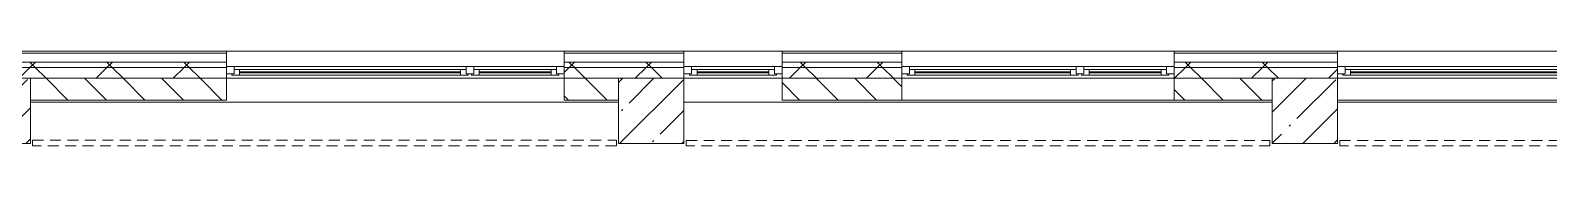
# Model space of a CAD drawing. Header units: millimetres. Extents: x 957 to 217451, y -8553 to 29000.
# Drawn here: x 133201 to 147139, y 26479 to 27350 of the extents above; entities that cross this region are included whole.
import ezdxf

# ---------------------------------------------------------------- set-up
doc = ezdxf.new("R2010")
doc.units = ezdxf.units.MM
doc.linetypes.add('200_ШТРИХ__ш1_п0_6_', pattern=[160, 100, -60])
for name, color, linetype, lineweight in [('A-DETL-MBND-1', 7, '200_ШТРИХ__ш1_п0_6_', 9), ('A-GLAZ-2', 7, 'Continuous', 5), ('A-WALL', 7, 'Continuous', 9), ('A-WALL-2', 7, 'Continuous', 5), ('I-WALL-2', 7, 'Continuous', 5), ('S-COLS-2', 7, 'Continuous', 5)]:
    doc.layers.add(name, color=color, linetype=linetype, lineweight=lineweight)
pattern_1 = [(45, (90440.9, 0), (-353.5534, 353.5534), []), (135, (90440.9, 0), (-353.5534, -353.5534), [])]
pattern_2 = [(45, (90440.88, 0), (-285.123, 285.123), []), (45, (90726, 0), (-285.123, 285.123), [504.031, -100.806, 16.764, -84.042])]

# ---------------------------------------------------------------- blocks, each defined once
blk = doc.blocks.new('BSC_Колонна _Прямоугольная - 600х600-V179-3_2_1_птичка')
at = {"layer": 'S-COLS-2'}
h = blk.add_hatch(dxfattribs=at)
h.set_pattern_fill('FP_64', color=256, style=0, pattern_type=2)
h.set_pattern_definition([(45, (-42460, -26800), (-285.123, 285.123), []), (45, (-42174.88, -26800), (-285.123, 285.123), [504.031, -100.806, 16.764, -84.042])])
h.paths.add_polyline_path([(-300, -300), (300, -300), (300, 300), (-300, 300)])
for p, q in [((300, 300), (-300, 300)), ((-300, 300), (-300, -300)), ((300, -300), (300, 300)), ((-300, -300), (300, -300))]:
    blk.add_line(p, q, dxfattribs=at)
blk = doc.blocks.new('120_Окно_СКБ_2Ст - 120_Окно_СКБ_2Ст 3100х2500 _мал_створка слева_ 2-19089248-3_2_1_птичка')
at = {"layer": 'A-GLAZ-2'}
for p, q in [((-1550, -75), (-1550, -5)), ((-1550, -5), (-1480, -5)), ((1550, -5), (-1550, -5)), ((-1480, -75), (-1550, -75)), ((-1550, -75), (-1500, -75)), ((-1480, -75), (-1500, -75)), ((-1500, -75), (-1500, -85)), ((-1500, -85), (670, -85)), ((670, -85), (-1500, -85)), ((-1480, -5), (-1480, -75)), ((650, -35), (-1480, -35)), ((-1480, -35), (-1480, -75)), ((-1430, -85), (-1430, -35)), ((-1430, -55), (600, -55)), ((600, -65), (-1430, -65)), ((600, -85), (600, -35)), ((650, -75), (650, -5)), ((650, -5), (720, -5)), ((650, -75), (650, -35)), ((720, -75), (650, -75)), ((670, -75), (650, -75)), ((670, -75), (700, -75)), ((670, -85), (670, -75)), ((720, -75), (700, -75)), ((700, -75), (700, -85)), ((700, -85), (1500, -85)), ((1500, -85), (700, -85)), ((720, -5), (720, -75)), ((1480, -35), (720, -35)), ((720, -35), (720, -75)), ((770, -85), (770, -35)), ((770, -55), (1430, -55)), ((1430, -65), (770, -65)), ((1430, -85), (1430, -35)), ((1480, -75), (1480, -5)), ((1480, -5), (1550, -5)), ((1480, -75), (1480, -35)), ((1550, -75), (1480, -75)), ((1500, -75), (1480, -75)), ((1500, -75), (1550, -75)), ((1500, -85), (1500, -75)), ((1550, -5), (1550, -75))]:
    blk.add_line(p, q, dxfattribs=at)
blk = doc.blocks.new('120_Окно_СКБ_2Ст - 120_Окно_СКБ_2Ст 2500х2500 _мал створка справа_-23206729-3_2_1_птичка')
at = {"layer": 'A-GLAZ-2'}
for p, q in [((-1250, -75), (-1250, -5)), ((-1250, -5), (-1180, -5)), ((1250, -5), (-1250, -5)), ((-1180, -75), (-1250, -75)), ((-1250, -75), (-1200, -75)), ((-1180, -75), (-1200, -75)), ((-1200, -75), (-1200, -85)), ((-1200, -85), (370, -85)), ((370, -85), (-1200, -85)), ((-1180, -5), (-1180, -75)), ((350, -35), (-1180, -35)), ((-1180, -35), (-1180, -75)), ((-1130, -85), (-1130, -35)), ((-1130, -55), (300, -55)), ((300, -65), (-1130, -65)), ((300, -85), (300, -35)), ((350, -75), (350, -5)), ((350, -5), (420, -5)), ((350, -75), (350, -35)), ((420, -75), (350, -75)), ((370, -75), (350, -75)), ((370, -75), (400, -75)), ((370, -85), (370, -75)), ((420, -75), (400, -75)), ((400, -75), (400, -85)), ((400, -85), (1200, -85)), ((1200, -85), (400, -85)), ((420, -5), (420, -75)), ((1180, -35), (420, -35)), ((420, -35), (420, -75)), ((470, -85), (470, -35)), ((470, -55), (1130, -55)), ((1130, -65), (470, -65)), ((1130, -85), (1130, -35)), ((1180, -75), (1180, -5)), ((1180, -5), (1250, -5)), ((1180, -75), (1180, -35)), ((1250, -75), (1180, -75)), ((1200, -75), (1180, -75)), ((1200, -75), (1250, -75)), ((1200, -85), (1200, -75)), ((1250, -5), (1250, -75))]:
    blk.add_line(p, q, dxfattribs=at)
blk = doc.blocks.new('120_Окно_СКБ_1Ст - 120_Окно_СКБ_1Ст_900х2500_h_-21649151-3_2_1_птичка')
at = {"layer": 'A-GLAZ-2'}
for p, q in [((-450, -75), (-450, -5)), ((-450, -5), (-380, -5)), ((450, -5), (-450, -5)), ((-380, -75), (-450, -75)), ((-450, -75), (-400, -75)), ((-380, -75), (-400, -75)), ((-400, -75), (-400, -85)), ((-400, -85), (400, -85)), ((400, -85), (-400, -85)), ((-380, -5), (-380, -75)), ((380, -35), (-380, -35)), ((-380, -35), (-380, -75)), ((-330, -85), (-330, -35)), ((-330, -55), (330, -55)), ((330, -65), (-330, -65)), ((330, -85), (330, -35)), ((380, -75), (380, -5)), ((380, -5), (450, -5)), ((380, -75), (380, -35)), ((450, -75), (380, -75)), ((400, -75), (380, -75)), ((400, -75), (450, -75)), ((400, -85), (400, -75)), ((450, -5), (450, -75))]:
    blk.add_line(p, q, dxfattribs=at)

msp = doc.modelspace()

# ---------------------------------------------------------------- hatches: boundary and pattern name
at = {"layer": 'A-WALL-2'}
h = msp.add_hatch(dxfattribs=at)
h.set_pattern_fill('FP_60', color=256, style=0, pattern_type=2)
h.set_pattern_definition(pattern_1)
h.paths.add_polyline_path([(183650.9, 27200), (183650.9, 27250), (170790.9, 27250), (170790.9, 27200), (183600.9, 27200)])
h.paths.add_polyline_path([(167690.9, 27200), (167690.9, 27250), (166790.9, 27250), (166790.9, 27200), (167190.9, 27200)])
h.paths.add_polyline_path([(156600.9, 27200), (157550.9, 27200), (157550.9, 27250), (153300.9, 27250), (153300.9, 27200), (154767.4, 27200)])
h.paths.add_polyline_path([(164690.9, 27200), (164690.9, 27250), (163350.9, 27250), (163350.9, 27200), (164501.9, 27200)])
h.paths.add_polyline_path([(160750.9, 27200), (161250.9, 27200), (161250.9, 27250), (160050.9, 27250), (160050.9, 27200), (160360.6, 27200)])
h.paths.add_polyline_path([(151038.6, 27200), (152400.9, 27200), (152400.9, 27250), (150300.9, 27250), (150300.9, 27200)])
h.paths.add_polyline_path([(149400.9, 27200), (149400.9, 27250), (148300.9, 27250), (148300.9, 27200), (149174.2, 27200)])
h.paths.add_polyline_path([(144513.2, 27200), (145200.9, 27200), (145200.9, 27250), (143700.9, 27250), (143700.9, 27200)])
h.paths.add_polyline_path([(140784.3, 27200), (141200.9, 27200), (141200.9, 27250), (140101.2, 27250), (140101.2, 27200)])
h.paths.add_polyline_path([(139201.2, 27200), (139201.2, 27250), (138100.9, 27250), (138100.9, 27200), (138919.9, 27200)])
h.paths.add_polyline_path([(135000.9, 27200), (135000.9, 27250), (132500.9, 27250), (132500.9, 27200), (134258.9, 27200)])
h = msp.add_hatch(dxfattribs=at)
h.set_pattern_fill('FP_60', color=256, style=0, pattern_type=2)
h.set_pattern_definition(pattern_1)
h.paths.add_polyline_path([(183600.9, 27100), (183600.9, 27200), (170790.9, 27200), (170790.9, 27100), (183500.9, 27100)])
h.paths.add_polyline_path([(138600.9, 27100), (139201.2, 27100.1), (139201.2, 27200), (138100.9, 27200), (138100.9, 27100)])
h.paths.add_polyline_path([(134258.9, 27100), (135000.9, 27100), (135000.9, 27200), (132600.9, 27200), (132600.9, 27100), (133200.9, 27100)])
h.paths.add_polyline_path([(140101.2, 27100), (141200.9, 27100), (141200.9, 27200), (140101.2, 27200), (140101.2, 27136.8)])
h.paths.add_polyline_path([(143700.9, 27100), (145200.9, 27100), (145200.9, 27200), (143700.9, 27200), (143700.9, 27140)])
h.paths.add_polyline_path([(153300.9, 27100), (157550.9, 27100), (157550.9, 27200), (153300.9, 27200)])
h.paths.add_polyline_path([(152400.9, 27100), (152400.9, 27200), (150300.9, 27200), (150300.9, 27100), (151970.8, 27100)])
h.paths.add_polyline_path([(148300.9, 27100), (149400.9, 27100), (149400.9, 27200), (148300.9, 27200), (148300.9, 27140)])
h.paths.add_polyline_path([(167690.9, 27100), (167690.9, 27200), (166790.9, 27200), (166790.9, 27100), (167190.9, 27100)])
h.paths.add_polyline_path([(164501.9, 27100), (164690.9, 27100), (164690.9, 27200), (163350.9, 27200), (163350.9, 27100), (164500.9, 27100)])
h.paths.add_polyline_path([(160050.9, 27100), (161250.9, 27100), (161250.9, 27200), (160050.9, 27200), (160050.9, 27140)])
h = msp.add_hatch(dxfattribs=at)
h.set_pattern_fill('FP_59', color=256, style=0, pattern_type=2)
h.set_pattern_definition([(135, (90440.88, 0), (-176.7767, -176.7767), [])])
h.paths.add_polyline_path([(170790.9, 26900), (171090.9, 26900), (171090.9, 27100), (170790.9, 27100), (170790.9, 26977.8)])
h.paths.add_polyline_path([(174640.9, 26900), (174640.9, 27100), (171590.9, 27100), (171590.9, 26900), (174343.7, 26900)])
h.paths.add_polyline_path([(160360.6, 26900), (160750.9, 26900), (160750.9, 27100), (160050.9, 27100), (160050.9, 26900)])
h.paths.add_polyline_path([(157550.9, 26900), (157550.9, 27100), (157200.9, 27100), (157200.9, 26900), (157220.9, 26900)])
h.paths.add_polyline_path([(154767.4, 26900), (156600.9, 26900), (156600.9, 27100), (153300.9, 27100), (153300.9, 26900)])
h.paths.add_polyline_path([(163980.9, 26900), (163980.9, 27100), (163350.9, 27100), (163350.9, 26900), (163960.9, 26900)])
h.paths.add_polyline_path([(164480.9, 26900), (164690.9, 26900), (164690.9, 27100), (164480.9, 27100)])
h.paths.add_polyline_path([(166790.9, 26900), (167190.9, 26900), (167190.9, 27100), (166790.9, 27100), (166790.9, 26929.7)])
h.paths.add_polyline_path([(149400.9, 26900), (149400.9, 27100), (148300.9, 27100), (148300.9, 26900), (149174.2, 26900)])
h.paths.add_polyline_path([(150600.9, 26900), (150600.9, 27100), (150300.9, 27100), (150300.9, 26900)])
h.paths.add_polyline_path([(144513.2, 26900), (144600.9, 26900), (144600.9, 27100), (143700.9, 27100), (143700.9, 26900)])
h.paths.add_polyline_path([(151200.9, 26900), (152400.9, 26900), (152400.9, 27100), (151200.9, 27100), (151200.9, 27031.6)])
h.paths.add_polyline_path([(133200.9, 26900), (135000.9, 26900), (135000.9, 27100), (133200.9, 27100)])
h.paths.add_polyline_path([(141200.9, 26900), (141200.9, 27100), (140101.2, 27100), (140101.2, 26900), (140802, 26900)])
h.paths.add_polyline_path([(138100.9, 26900), (138600.9, 26902.7), (138600.9, 27100), (138100.9, 27100), (138100.9, 26920.9)])
at = {"layer": 'S-COLS-2'}
h = msp.add_hatch(dxfattribs=at)
h.set_pattern_fill('FP_57', color=256, style=0, pattern_type=2)
h.set_pattern_definition(pattern_2)
h.paths.add_polyline_path([(138919.9, 26500), (139200.9, 26500), (139200.9, 27100), (138600.9, 27100), (138600.9, 26500)])
h = msp.add_hatch(dxfattribs=at)
h.set_pattern_fill('FP_57', color=256, style=0, pattern_type=2)
h.set_pattern_definition(pattern_2)
h.paths.add_polyline_path([(145200.9, 26500), (145200.9, 27100), (144600.9, 27100), (144600.9, 26500)])

# ---------------------------------------------------------------- linework, layer by layer
at = {"layer": 'A-DETL-MBND-1'}
for p, q in [((133221.9, 26530), (133221.9, 26480)), ((133221.9, 26530), (138580.9, 26530)), ((138580.9, 26480), (138580.9, 26530)), ((139222.2, 26529), (139222.2, 26479)), ((139222.2, 26529), (144579.9, 26529)), ((144579.9, 26479), (144579.9, 26529)), ((145220.9, 26529), (145220.9, 26479)), ((145220.9, 26529), (150580.9, 26529)), ((138580.9, 26480), (133221.9, 26480)), ((144579.9, 26479), (139222.2, 26479)), ((150580.9, 26479), (145220.9, 26479))]:
    msp.add_line(p, q, dxfattribs=at)
at = {"layer": 'A-WALL'}
for p, q in [((135000.9, 27330), (132370.9, 27330)), ((139201.2, 27330), (138100.9, 27330)), ((141200.9, 27330), (140101.2, 27330)), ((145200.9, 27330), (143700.9, 27330)), ((135000.9, 27250), (132450.9, 27250)), ((135000.9, 27200), (132500.9, 27200)), ((139201.2, 27250), (138100.9, 27250)), ((139201.2, 27200), (138100.9, 27200)), ((141200.9, 27250), (140101.2, 27250)), ((141200.9, 27200), (140101.2, 27200)), ((145200.9, 27250), (143700.9, 27250)), ((145200.9, 27200), (143700.9, 27200))]:
    msp.add_line(p, q, dxfattribs=at)
at = {"layer": 'A-WALL-2'}
for p, q in [((160050.9, 27350), (132370.9, 27350)), ((135000.9, 26900), (135000.9, 27350)), ((138100.9, 27350), (138100.9, 26900)), ((139201.2, 26900), (139201.2, 27350)), ((140101.2, 27350), (140101.2, 26900)), ((141200.9, 26900), (141200.9, 27350)), ((143700.9, 27350), (143700.9, 26900)), ((145200.9, 27100), (145200.9, 27350)), ((160750.9, 27100), (133200.9, 27100)), ((138600.9, 26900), (138600.9, 27100)), ((139200.9, 27100), (139200.9, 26900)), ((144600.9, 26900), (144600.9, 27100)), ((133200.9, 26900), (135000.9, 26900)), ((138100.9, 26900), (138600.9, 26900)), ((139200.9, 26900), (139201.2, 26900)), ((140101.2, 26900), (141200.9, 26900)), ((143700.9, 26900), (144600.9, 26900))]:
    msp.add_line(p, q, dxfattribs=at)
at = {"layer": 'I-WALL-2'}
for p, q in [((135000.9, 27100), (138100.9, 27100)), ((139201.2, 27100), (140101.2, 27100)), ((141200.9, 27100), (143700.9, 27100)), ((145200.9, 27100), (148300.9, 27100)), ((143700.9, 26900), (141200.9, 26900)), ((148300.9, 26900), (145200.9, 26900)), ((138600.9, 26880), (133200.9, 26880)), ((144600.9, 26880), (139200.9, 26880)), ((150600.9, 26880), (145200.9, 26880))]:
    msp.add_line(p, q, dxfattribs=at)
at = {"layer": 'S-COLS-2'}
for p, q in [((139200.9, 27100), (138600.9, 27100)), ((138600.9, 27100), (138600.9, 26900)), ((139200.9, 26900), (139200.9, 27100)), ((145200.9, 27100), (144600.9, 27100)), ((144600.9, 27100), (144600.9, 26900)), ((145200.9, 26500), (145200.9, 27100)), ((138600.9, 26900), (138600.9, 26500)), ((139200.9, 26500), (139200.9, 26900)), ((144600.9, 26900), (144600.9, 26500)), ((138600.9, 26500), (139200.9, 26500)), ((144600.9, 26500), (145200.9, 26500))]:
    msp.add_line(p, q, dxfattribs=at)

# ---------------------------------------------------------------- block references
at = {"layer": 'A-GLAZ-2'}
for name, p in [('120_Окно_СКБ_2Ст - 120_Окно_СКБ_2Ст 3100х2500 _мал_створка слева_ 2-19089248-3_2_1_птичка', (136550.9, 27215)), ('120_Окно_СКБ_1Ст - 120_Окно_СКБ_1Ст_900х2500_h_-21649151-3_2_1_птичка', (139651.2, 27215)), ('120_Окно_СКБ_2Ст - 120_Окно_СКБ_2Ст 2500х2500 _мал створка справа_-23206729-3_2_1_птичка', (142450.9, 27215)), ('120_Окно_СКБ_2Ст - 120_Окно_СКБ_2Ст 3100х2500 _мал_створка слева_ 2-19089248-3_2_1_птичка', (146750.9, 27215))]:
    msp.add_blockref(name, p, dxfattribs=at)
at = {"layer": 'S-COLS-2'}
msp.add_blockref('BSC_Колонна _Прямоугольная - 600х600-V179-3_2_1_птичка', (132900.9, 26800), dxfattribs=at)

doc.saveas('drawing.dxf')
